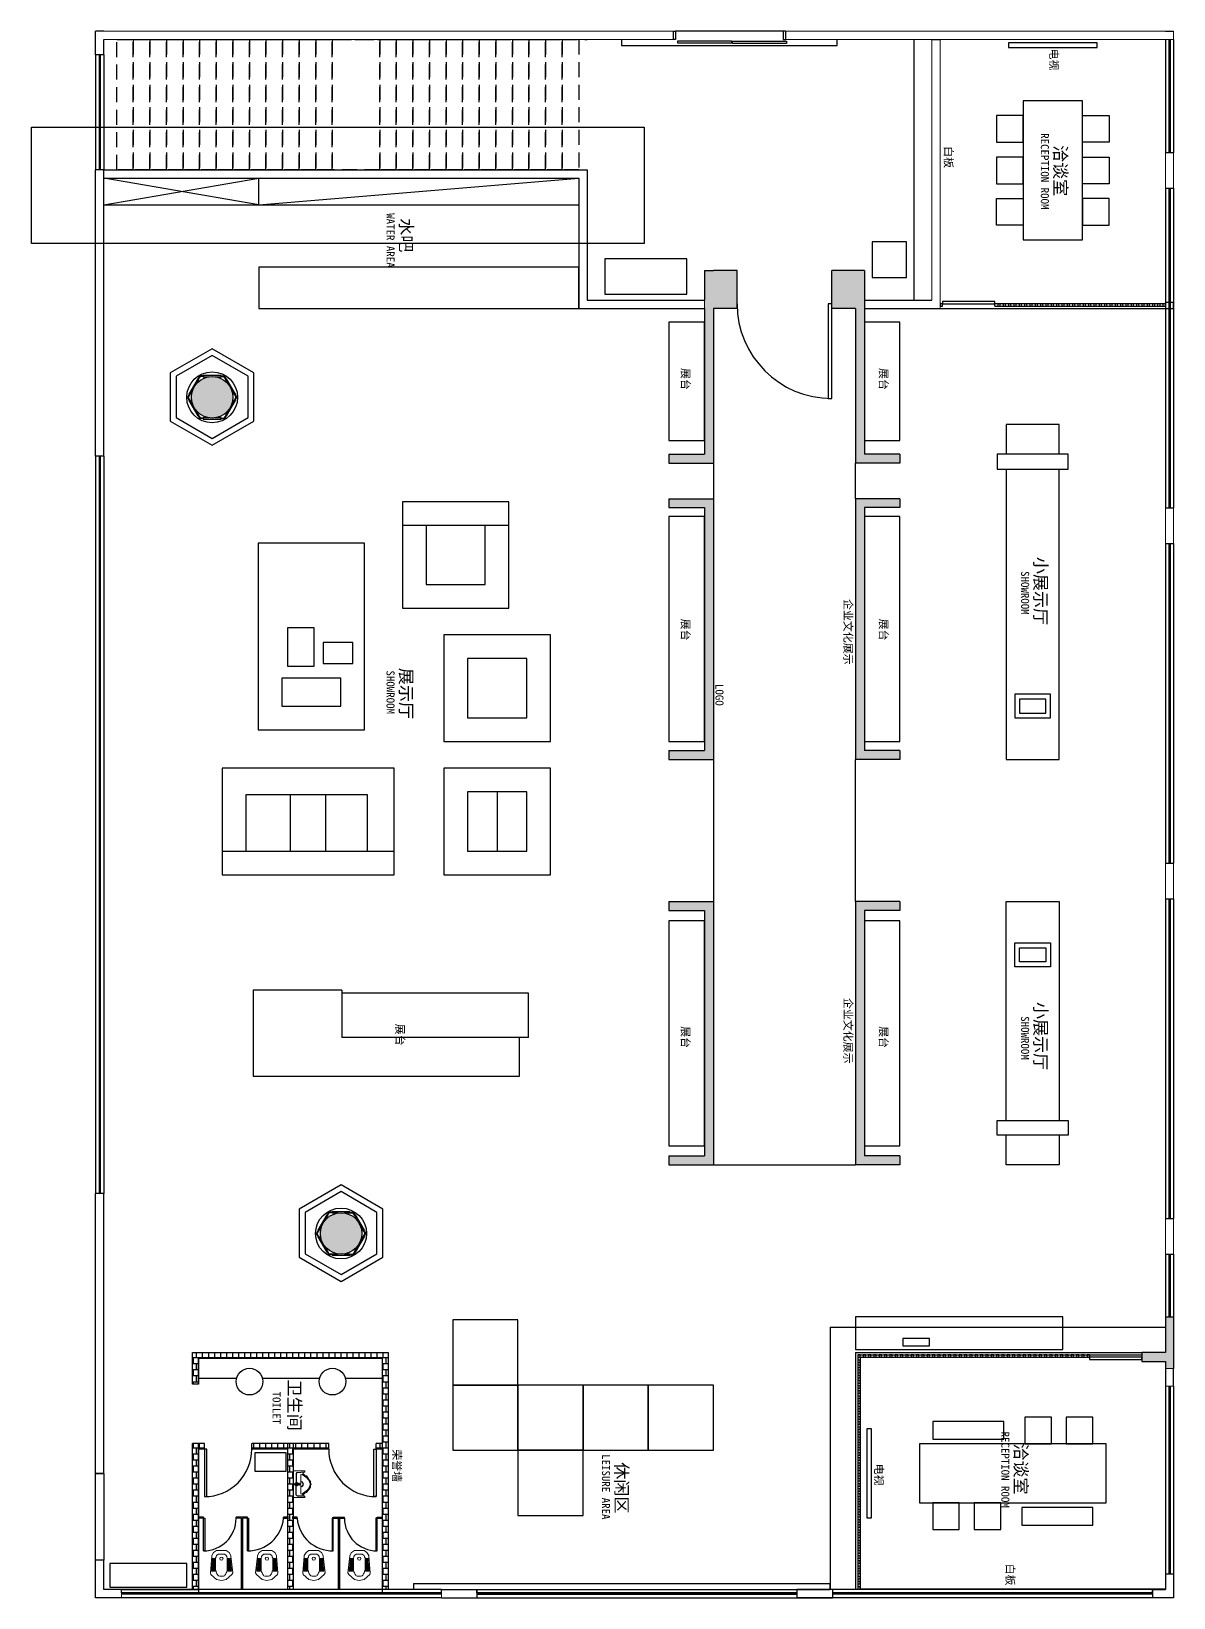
# Model space of a CAD drawing. Header units: millimetres. Extents: x 5625199 to 7433318, y -3316392 to -2552493.
# Drawn here: x 6279446 to 6298729, y -2659958 to -2633509 of the extents above; entities that cross this region are included whole.
import ezdxf

# ---------------------------------------------------------------- set-up
doc = ezdxf.new("R2010")
doc.units = ezdxf.units.MM
doc.linetypes.add('DASHEDX2', pattern=[38.1, 25.4, -12.7])
for name, color, linetype in [('155', 155, 'Continuous'), ('250', 250, 'Continuous'), ('PL-固定家具', 155, 'Continuous'), ('PL-固定落地', 155, 'Continuous'), ('PL-文字标注', 2, 'Continuous'), ('PL-新建墙体', 5, 'Continuous'), ('PL-活动家具', 15, 'Continuous'), ('PL-门', 4, 'Continuous')]:
    doc.layers.add(name, color=color, linetype=linetype)
doc.styles.add('黑体', font='simhei.ttf')
pattern_1 = [(270, (5653756.14, -2162559.55), (101.6, -2e-14), []), (360, (5653756.14, -2162559.553), (101.6, 50.8), [101.6, -101.6])]

# ---------------------------------------------------------------- blocks, each defined once
blk = doc.blocks.new('GRDRDRD')
at = {"lineweight": 9}
for points in [[(5099847, -2519310), (5099792, -2519279), (5099760, -2519231), (5099760, -2519145), (5099760, -2519066), (5099792, -2519018), (5099847, -2518987)], [(5099839, -2519073), (5099847, -2519066), (5099863, -2519058), (5099871, -2519058), (5099886, -2519050), (5100100, -2519050)], [(5099847, -2518987), (5099855, -2518987)], [(5100139, -2518955), (5099855, -2518987)], [(5100100, -2519050), (5100107, -2519050)], [(5100107, -2519050), (5100123, -2519058), (5100139, -2519066), (5100155, -2519073), (5100163, -2519081), (5100178, -2519089), (5100186, -2519097)], [(5100139, -2518955), (5100163, -2518971)], [(5100163, -2518971), (5100250, -2519066), (5100265, -2519145), (5100250, -2519231), (5100163, -2519326)], [(5099823, -2519097), (5099839, -2519073)], [(5099823, -2519200), (5099823, -2519097)], [(5099839, -2519223), (5099823, -2519200)], [(5100107, -2519247), (5100100, -2519247), (5099886, -2519247), (5099871, -2519239), (5099863, -2519239), (5099847, -2519231), (5099839, -2519223)], [(5100139, -2519334), (5099855, -2519310), (5099847, -2519310)], [(5100107, -2519239), (5100100, -2519247)], [(5100186, -2519200), (5100178, -2519208), (5100163, -2519216), (5100155, -2519223), (5100139, -2519231), (5100123, -2519239), (5100107, -2519239)], [(5100163, -2519326), (5100139, -2519334)], [(5100186, -2519097), (5100194, -2519113)], [(5100194, -2519176), (5100186, -2519200)], [(5100194, -2519176), (5100194, -2519113)]]:
    blk.add_lwpolyline(points, dxfattribs=at)
at = {"lineweight": 13}
for points in [[(5099894, -2518995), (5099910, -2518995), (5099910, -2519042), (5099894, -2519042)], [(5099926, -2518995), (5099942, -2518995), (5099942, -2519042), (5099926, -2519042)], [(5099950, -2518995), (5099965, -2518987), (5099965, -2519042), (5099950, -2519042)], [(5099981, -2518987), (5099997, -2518987), (5099997, -2519042), (5099981, -2519042)], [(5100013, -2518987), (5100021, -2518987), (5100021, -2519042), (5100013, -2519042)], [(5100052, -2519042), (5100036, -2519042), (5100036, -2518979), (5100052, -2518979)], [(5100084, -2519042), (5100068, -2519042), (5100068, -2518979), (5100084, -2518979)], [(5100107, -2519042), (5100100, -2519042), (5100100, -2518979), (5100107, -2518979)], [(5099894, -2519176), (5099878, -2519168), (5099871, -2519152), (5099878, -2519129), (5099894, -2519121), (5099918, -2519129), (5099926, -2519152), (5099918, -2519168)], [(5100084, -2519318), (5100068, -2519318), (5100068, -2519255), (5100084, -2519255)], [(5100100, -2519318), (5100100, -2519255), (5100107, -2519255), (5100107, -2519318)]]:
    blk.add_lwpolyline(points, close=True, dxfattribs=at)
for points in [[(5099894, -2519302), (5099894, -2519255), (5099910, -2519255), (5099910, -2519302)], [(5099910, -2519302), (5099894, -2519302)], [(5099926, -2519302), (5099926, -2519255), (5099942, -2519255), (5099942, -2519302)], [(5099942, -2519302), (5099926, -2519302)], [(5099950, -2519302), (5099950, -2519255), (5099965, -2519255), (5099965, -2519302)], [(5099965, -2519302), (5099950, -2519302)], [(5099981, -2519310), (5099981, -2519255), (5099997, -2519255), (5099997, -2519310)], [(5099997, -2519310), (5099981, -2519310)], [(5100013, -2519310), (5100013, -2519255), (5100021, -2519255), (5100021, -2519310)], [(5100021, -2519310), (5100013, -2519310)], [(5100036, -2519310), (5100036, -2519255), (5100052, -2519255), (5100052, -2519318), (5100036, -2519310)]]:
    blk.add_lwpolyline(points, dxfattribs=at)
blk = doc.blocks.new('SFSEEE')
at = {"lineweight": 9}
for points in [[(5103261, -2495352), (5103269, -2495352), (5103269, -2495375), (5103261, -2495375), (5103072, -2495375), (5103072, -2494925), (5103261, -2494925), (5103269, -2494933), (5103269, -2494949), (5103261, -2494949)], [(5103198, -2495139), (5103198, -2495012), (5103198, -2494989), (5103222, -2494981), (5103238, -2494973)], [(5103246, -2494949), (5103238, -2494957), (5103238, -2494965), (5103238, -2494973), (5103269, -2494996), (5103293, -2495012), (5103317, -2495036), (5103340, -2495075), (5103364, -2495107), (5103364, -2495123), (5103372, -2495154), (5103364, -2495178), (5103364, -2495202), (5103340, -2495233), (5103317, -2495265), (5103293, -2495289), (5103269, -2495304), (5103238, -2495328), (5103238, -2495336), (5103238, -2495344), (5103246, -2495352)], [(5103238, -2495328), (5103222, -2495320), (5103198, -2495312), (5103198, -2495296), (5103198, -2495162)]]:
    blk.add_lwpolyline(points, dxfattribs=at)
at = {"lineweight": 25}
for points in [[(5103261, -2494949), (5103143, -2494957), (5103127, -2494957), (5103119, -2494973), (5103119, -2495123)], [(5103222, -2494981), (5103230, -2494989), (5103261, -2495012), (5103285, -2495028), (5103301, -2495044), (5103332, -2495083), (5103348, -2495107), (5103356, -2495131), (5103356, -2495154), (5103356, -2495170), (5103348, -2495194), (5103332, -2495225), (5103301, -2495257), (5103285, -2495273), (5103261, -2495289), (5103230, -2495312), (5103222, -2495320)], [(5103072, -2495146), (5103096, -2495146), (5103104, -2495139)], [(5103104, -2495162), (5103096, -2495162), (5103072, -2495162), (5103072, -2495139)], [(5103261, -2495352), (5103143, -2495352), (5103127, -2495344), (5103119, -2495328), (5103119, -2495178)], [(5103159, -2495139), (5103159, -2495131)], [(5103159, -2495162), (5103159, -2495154)], [(5103167, -2495146), (5103175, -2495146), (5103182, -2495146)], [(5103167, -2495154), (5103175, -2495154), (5103182, -2495154)], [(5103175, -2495162), (5103175, -2495154)], [(5103182, -2495146), (5103190, -2495146), (5103190, -2495139), (5103190, -2495162), (5103190, -2495139), (5103190, -2495162), (5103182, -2495154)], [(5103198, -2495194), (5103230, -2495186), (5103246, -2495154), (5103230, -2495115), (5103198, -2495107)]]:
    blk.add_lwpolyline(points, dxfattribs=at)
for points in [[(5103072, -2495139), (5103072, -2495162), (5103072, -2495146)], [(5103127, -2495123), (5103111, -2495131), (5103104, -2495154), (5103111, -2495170), (5103127, -2495178), (5103151, -2495170), (5103159, -2495154), (5103151, -2495131)], [(5103143, -2495154), (5103135, -2495146), (5103127, -2495146), (5103119, -2495154), (5103127, -2495162), (5103135, -2495162)], [(5103175, -2495162), (5103175, -2495139), (5103167, -2495139), (5103167, -2495162)]]:
    blk.add_lwpolyline(points, close=True, dxfattribs=at)
blk = doc.blocks.new('G$CFB626B85')
at = {"layer": 'PL-活动家具'}
for points in [[(1100, 3300), (2200, 3300), (2200, 4400), (1100, 4400)], [(1100, 2200), (2200, 2200), (2200, 3300), (1100, 3300)], [(1100, 1100), (2200, 1100), (2200, 2200), (1100, 2200)], [(2200, 1100), (3300, 1100), (3300, 2200), (2200, 2200)], [(0, 0), (1100, 0), (1100, 1100), (0, 1100)], [(1100, 0), (2200, 0), (2200, 1100), (1100, 1100)]]:
    blk.add_lwpolyline(points, close=True, dxfattribs=at)
blk = doc.blocks.new('G$CE40B424D')
at = {"layer": 'PL-新建墙体'}
h = blk.add_hatch(dxfattribs=at)
h.set_pattern_fill('AR-B88', color=250, scale=0.5, angle=270)
h.set_pattern_definition(pattern_1)
h.paths.add_polyline_path([(140, 13260), (4140, 13260), (4140, 16560), (3606, 16560), (3606, 16460), (4040, 16460), (4040, 13362), (140, 13362)])
h.paths.add_polyline_path([(140, 14861), (2606, 14861), (2606, 14961), (140, 14961)])
h.paths.add_polyline_path([(2506, 14861), (2506, 14262), (2606, 14262), (2606, 14861)])
h.paths.add_polyline_path([(2606, 14961), (2606, 15560), (2506, 15560), (2506, 14961)])
h.paths.add_polyline_path([(2506, 13362), (2606, 13362), (2606, 13462), (2506, 13462), (2506, 13362)])
h.paths.add_polyline_path([(2506, 16460), (2506, 16360), (2606, 16360), (2606, 16460)])
h.paths.add_polyline_path([(2606, 16460), (2606, 16560), (140, 16560), (140, 16460), (2506, 16460)])
h = blk.add_hatch(dxfattribs=at)
h.set_pattern_fill('AR-B88', color=250, scale=0.5, angle=270)
h.set_pattern_definition(pattern_1)
h.paths.add_polyline_path([(21910, 5220), (22410, 5220), (22410, 5370), (22410, 5770), (21770, 5770), (21770, 5370), (19158, 5370), (19158, 4620), (19308, 4620), (19308, 5220), (21770, 5220)])
h.paths.add_polyline_path([(22410, 7770), (22409, 7920), (21910, 7920), (21769, 7920), (19308, 7920), (19308, 8520), (19158, 8520), (19158, 7770), (21770, 7770), (21770, 7370), (22409, 7370)])
h.paths.add_polyline_path([(18558, 7770), (18558, 8520), (18408, 8520), (18408, 7920), (14305, 7920), (14305, 8520), (14155, 8520), (14155, 7770)])
h.paths.add_polyline_path([(14155, 5370), (14155, 4620), (14305, 4620), (14305, 5220), (18408, 5220), (18408, 4620), (18558, 4620), (18558, 5370)])
h.paths.add_polyline_path([(7310, 5370), (7310, 4620), (7460, 4620), (7460, 5220), (11605, 5220), (11605, 4620), (11755, 4620), (11755, 5370)])
h.paths.add_polyline_path([(11755, 7770), (11755, 8520), (11605, 8520), (11605, 7920), (7460, 7920), (7460, 8520), (7310, 8520), (7310, 7770)])
h.paths.add_polyline_path([(4740, 0), (4740, 60), (4740, 80), (4740, 140), (4140, 140), (4140, 540), (3990, 540), (3990, 140), (3870, 140), (3870, 0)])
h.paths.add_polyline_path([(5800, 14054, 1), (6500, 14054, 1)])
h.paths.add_polyline_path([(19920, 16230, 1), (20620, 16230, 1)])
at = {"ltscale": 500}
for p, q in [((0, 17760), (0, 18200)), ((0, 18200), (636, 18200)), ((140, 17760), (140, 18060)), ((140, 18060), (636, 18060)), ((2095, 18200), (6823, 18200)), ((2095, 18060), (6823, 18060)), ((19277, 18200), (24110, 18200)), ((19277, 18060), (24110, 18060)), ((26050, 18200), (26450, 18200)), ((26050, 18060), (26310, 18060)), ((26450, 18060), (26450, 18200)), ((140, 16560), (140, 16560)), ((140, 16460), (2606, 16460)), ((4140, 16560), (4140, 14658)), ((0, 12360), (0, 11760)), ((140, 12360), (140, 11760)), ((21769, 10040), (21769, 7920)), ((23970, 10040), (21770, 10040)), ((24110, 9901), (21910, 9901)), ((21910, 9901), (21910, 7920)), ((26450, 8450), (26310, 8450)), ((0, 5760), (0, 6360)), ((0, 6360), (0, 5760)), ((140, 5760), (140, 6360)), ((140, 6360), (140, 5805)), ((26450, 6550), (26310, 6550)), ((21770, 5220), (21770, 3940)), ((21910, 5220), (21910, 4080))]:
    blk.add_line(p, q, dxfattribs=at)
at = {"color": 255, "ltscale": 500}
for p, q in [((636, 18060), (636, 18200)), ((2095, 18060), (2095, 18200)), ((140, 11760), (0, 11760)), ((140, 6360), (0, 6360)), ((140, 5760), (0, 5760)), ((26310, 4080), (26310, 3940)), ((140, 360), (0, 360)), ((0, 0), (0, 360)), ((140, 360), (140, 140)), ((402, 0), (0, 0)), ((402, 140), (140, 140)), ((3870, 140), (3570, 140)), ((3570, 0), (3870, 0)), ((26450, 140), (26450, 0))]:
    blk.add_line(p, q, dxfattribs=at)
at = {"color": 255, "lineweight": 9}
for p, q in [((2095, 18200), (6823, 18200)), ((2095, 18060), (6823, 18060)), ((0, 17760), (140, 17760)), ((0, 12360), (140, 12360)), ((3570, 0), (3570, 140)), ((3870, 0), (3870, 140)), ((6402, 140), (5802, 140)), ((6402, 0), (5802, 0)), ((12402, 140), (11802, 140)), ((12402, 0), (11802, 0)), ((18402, 140), (17802, 140)), ((18402, 0), (17802, 0)), ((24402, 140), (23802, 140)), ((24402, 0), (23802, 0))]:
    blk.add_line(p, q, dxfattribs=at)
at = {"color": 255}
for p, q in [((6823, 18060), (6823, 18200)), ((19277, 18060), (19277, 18200)), ((19277, 18060), (19277, 18200)), ((24110, 18060), (24110, 18200)), ((26050, 18060), (26050, 18200)), ((402, 140), (402, 0)), ((5802, 140), (5802, 0)), ((6402, 140), (6402, 0)), ((11802, 140), (11802, 0)), ((12402, 140), (12402, 0)), ((17802, 140), (17802, 0)), ((18402, 140), (18402, 0)), ((23802, 140), (23802, 0)), ((24402, 140), (24402, 0))]:
    blk.add_line(p, q, dxfattribs=at)
at = {"color": 250, "ltscale": 500}
for p, q in [((19277, 18200), (6823, 18200)), ((19277, 18060), (6823, 18060)), ((26050, 18200), (24110, 18200)), ((26050, 18060), (24110, 18060)), ((0, 12360), (0, 17760)), ((140, 12360), (140, 17760)), ((0, 11760), (0, 6360)), ((140, 11760), (140, 6360)), ((26450, 6590), (26450, 8410)), ((0, 360), (0, 5760)), ((140, 360), (140, 5760)), ((140, 360), (140, 3528)), ((3570, 140), (402, 140)), ((3570, 0), (402, 0)), ((5802, 140), (4740, 140)), ((5802, 0), (4740, 0)), ((11802, 140), (6402, 140)), ((11802, 0), (6402, 0)), ((17802, 140), (12402, 140)), ((17802, 0), (12402, 0)), ((23802, 140), (18402, 140)), ((23802, 0), (18402, 0)), ((26310, 140), (24402, 140)), ((26310, 0), (24402, 0))]:
    blk.add_line(p, q, dxfattribs=at)
at = {"color": 3, "ltscale": 500}
for p, q in [((19277, 18140), (6823, 18140)), ((19277, 18120), (6823, 18120)), ((26050, 18140), (24110, 18140)), ((26050, 18120), (24110, 18120)), ((60, 12360), (60, 17760)), ((80, 12360), (80, 17760)), ((60, 11760), (60, 6360)), ((80, 11760), (80, 6360)), ((60, 360), (60, 5760)), ((80, 360), (80, 5760)), ((3570, 80), (402, 80)), ((3570, 60), (402, 60)), ((5802, 80), (4740, 80)), ((5802, 60), (4740, 60)), ((11802, 80), (6402, 80)), ((11802, 60), (6402, 60)), ((17802, 80), (12402, 80)), ((17802, 60), (12402, 60)), ((23802, 80), (18402, 80)), ((23802, 60), (18402, 60)), ((26310, 80), (24402, 80)), ((26310, 60), (24402, 60))]:
    blk.add_line(p, q, dxfattribs=at)
for p, q in [((23970, 18060), (23970, 10040)), ((24110, 18060), (24110, 9901))]:
    blk.add_line(p, q)
at = {"lineweight": 18}
for p, q in [((26310, 18060), (26310, 8450)), ((26450, 18060), (26450, 8450)), ((21769, 10040), (23970, 10040)), ((26310, 4080), (26310, 6550)), ((26450, 6550), (26450, 140)), ((26310, 0), (26310, 3940)), ((26310, 0), (26450, 0))]:
    blk.add_line(p, q, dxfattribs=at)
at = {"color": 255, "linetype": 'DASHEDX2', "ltscale": 10}
blk.add_line((26310, 17560), (26310, 9901), dxfattribs=at)
at = {"color": 255, "lineweight": 18}
blk.add_line((26310, 15340), (26310, 9901), dxfattribs=at)
at = {"lineweight": 9}
for p, q in [((21910, 7920), (21770, 7920)), ((21910, 4080), (24110, 4080)), ((26310, 4080), (24110, 4080)), ((21770, 3940), (24250, 3940)), ((26310, 3940), (24250, 3940)), ((24250, 3940), (24250, 3940))]:
    blk.add_line(p, q, dxfattribs=at)
at = {"color": 250, "linetype": 'DASHEDX2', "ltscale": 10}
for points in [[(26310, 17562), (24110, 17562), (24110, 17842), (26310, 17842)], [(26310, 17282), (24110, 17282), (24110, 17562), (26310, 17562)], [(26310, 17002), (24110, 17002), (24110, 17282), (26310, 17282)], [(26310, 16722), (24110, 16722), (24110, 17002), (26310, 17002)], [(26310, 16442), (24110, 16442), (24110, 16722), (26310, 16722)], [(26310, 16162), (24110, 16162), (24110, 16442), (26310, 16442)], [(26310, 15882), (24110, 15882), (24110, 16162), (26310, 16162)], [(26310, 15602), (24110, 15602), (24110, 15882), (26310, 15882)], [(26310, 15322), (24110, 15322), (24110, 15602), (26310, 15602)], [(26310, 15042), (24110, 15042), (24110, 15322), (26310, 15322)], [(26310, 14762), (24110, 14762), (24110, 15042), (26310, 15042)], [(26310, 14482), (24110, 14482), (24110, 14762), (26310, 14762)], [(26310, 14202), (24110, 14202), (24110, 14482), (26310, 14482)], [(26310, 13402), (24110, 13402), (24110, 14202), (26310, 14202)], [(26310, 13122), (24110, 13122), (24110, 13402), (26310, 13402)], [(26310, 12842), (24110, 12842), (24110, 13122), (26310, 13122)], [(26310, 12562), (24110, 12562), (24110, 12842), (26310, 12842)], [(26310, 12282), (24110, 12282), (24110, 12562), (26310, 12562)], [(26310, 12002), (24110, 12002), (24110, 12282), (26310, 12282)], [(26310, 11722), (24110, 11722), (24110, 12002), (26310, 12002)], [(26310, 11442), (24110, 11442), (24110, 11722), (26310, 11722)], [(26310, 11162), (24110, 11162), (24110, 11442), (26310, 11442)], [(26310, 10882), (24110, 10882), (24110, 11162), (26310, 11162)], [(26310, 10602), (24110, 10602), (24110, 10882), (26310, 10882)], [(26310, 10322), (24110, 10322), (24110, 10602), (26310, 10602)], [(26310, 10042), (24110, 10042), (24110, 10322), (26310, 10322)]]:
    blk.add_lwpolyline(points, close=True, dxfattribs=at)
at = {"ltscale": 500}
for points in [[(26450, 8450), (26450, 8410), (26310, 8410), (26310, 8450)], [(26450, 6550), (26450, 6590), (26310, 6590), (26310, 6550)]]:
    blk.add_lwpolyline(points, dxfattribs=at)
at = {"layer": '250', "ltscale": 500}
for p, q in [((7310, 7770), (7310, 5370)), ((14155, 7770), (11755, 7770)), ((19158, 7770), (18558, 7770)), ((11755, 5370), (14155, 5370)), ((18558, 5370), (19158, 5370))]:
    blk.add_line(p, q, dxfattribs=at)
blk.add_lwpolyline([(2095, 18060), (636, 18060), (636, 18200), (2095, 18200)], close=True, dxfattribs=at)
at = {"layer": 'PL-固定家具', "ltscale": 500}
for p, q in [((1340, 16375), (1340, 16460)), ((1360, 16375), (1360, 16460)), ((1340, 16375), (1360, 16375)), ((1340, 15740), (140, 15740)), ((1340, 15720), (140, 15720)), ((1340, 15740), (1340, 15825)), ((1340, 15825), (1360, 15825)), ((1340, 15636), (1340, 15720)), ((1340, 15636), (1360, 15636)), ((1360, 15636), (1360, 15825)), ((1340, 14941), (1340, 15026)), ((1340, 15026), (1340, 14941)), ((1340, 15026), (1360, 15026)), ((1340, 14881), (1340, 14796)), ((1340, 14796), (1340, 14881)), ((1360, 14941), (1360, 15026)), ((1360, 15026), (1360, 14941)), ((1360, 14881), (1360, 14796)), ((1360, 14796), (1360, 14881)), ((1340, 14796), (1360, 14796)), ((1340, 14101), (140, 14101)), ((1340, 14081), (140, 14081)), ((1340, 14186), (1340, 14101)), ((1340, 14186), (1360, 14186)), ((1340, 14081), (1340, 13997)), ((1360, 14186), (1360, 13997)), ((1340, 13997), (1360, 13997)), ((1340, 13447), (1340, 13362)), ((1340, 13447), (1360, 13447)), ((1360, 13447), (1360, 13362)), ((4100, 5330), (140, 5330)), ((4060, 5290), (140, 5290)), ((4060, 5290), (4060, 1420)), ((4100, 5330), (4100, 1420)), ((21810, 3020), (21850, 3020)), ((21810, 3020), (21810, 140)), ((21850, 140), (21850, 3020))]:
    blk.add_line(p, q, dxfattribs=at)
at = {"layer": 'PL-固定家具', "color": 8}
for p, q in [((19908, 16380), (19909, 16427)), ((19918, 16380), (19919, 16426)), ((19959, 16468), (19919, 16444)), ((19964, 16460), (19925, 16435)), ((20219, 16618), (20260, 16640)), ((20224, 16609), (20264, 16632)), ((20316, 16609), (20275, 16632)), ((20320, 16618), (20280, 16640)), ((20575, 16460), (20615, 16435)), ((20580, 16468), (20620, 16444)), ((20621, 16380), (20620, 16426)), ((20631, 16380), (20630, 16427)), ((19908, 16080), (19909, 16034)), ((19918, 16080), (19919, 16034)), ((19959, 15992), (19919, 16016)), ((19964, 16001), (19925, 16025)), ((20575, 16001), (20615, 16025)), ((20580, 15992), (20620, 16016)), ((20621, 16080), (20620, 16034)), ((20631, 16080), (20630, 16034)), ((20219, 15842), (20260, 15820)), ((20224, 15851), (20264, 15829)), ((20316, 15851), (20275, 15829)), ((20320, 15842), (20280, 15820)), ((5839, 14291), (5799, 14267)), ((5844, 14283), (5805, 14259)), ((6099, 14442), (6140, 14464)), ((6104, 14433), (6144, 14455)), ((6196, 14433), (6155, 14455)), ((6200, 14442), (6160, 14464)), ((6455, 14283), (6495, 14259)), ((6460, 14291), (6500, 14267)), ((5788, 14204), (5789, 14250)), ((5798, 14203), (5799, 14250)), ((6501, 14203), (6500, 14250)), ((6511, 14204), (6510, 14250)), ((5788, 13903), (5789, 13857)), ((5798, 13904), (5799, 13857)), ((5839, 13816), (5799, 13840)), ((5844, 13824), (5805, 13848)), ((6455, 13824), (6495, 13848)), ((6460, 13816), (6500, 13840)), ((6501, 13904), (6500, 13857)), ((6511, 13903), (6510, 13857)), ((6099, 13666), (6140, 13643)), ((6104, 13674), (6144, 13652)), ((6196, 13674), (6155, 13652)), ((6200, 13666), (6160, 13643))]:
    blk.add_line(p, q, dxfattribs=at)
at = {"layer": 'PL-固定家具'}
blk.add_line((21910, 4380), (26310, 4380), dxfattribs=at)
at = {"layer": 'PL-固定家具', "color": 8}
for points in [[(20140, 16555), (20226, 16605), (20216, 16622), (19956, 16472), (19966, 16455), (20053, 16505)], [(20486, 16505), (20573, 16455), (20583, 16472), (20323, 16622), (20313, 16605), (20399, 16555)], [(19923, 16280), (19923, 16380), (19903, 16380), (19903, 16080), (19923, 16080), (19923, 16180)], [(20616, 16180), (20616, 16080), (20636, 16080), (20636, 16380), (20616, 16380), (20616, 16280)], [(20053, 15955), (19966, 16005), (19956, 15988), (20216, 15838), (20226, 15855), (20140, 15905)], [(20399, 15905), (20313, 15855), (20323, 15838), (20583, 15988), (20573, 16005), (20486, 15955)], [(6020, 14379), (6106, 14429), (6096, 14446), (5837, 14296), (5847, 14279), (5933, 14329)], [(6366, 14329), (6453, 14279), (6463, 14296), (6203, 14446), (6193, 14429), (6280, 14379)], [(5803, 14104), (5803, 14204), (5783, 14204), (5783, 13904), (5803, 13904), (5803, 14004)], [(6496, 14004), (6496, 13904), (6516, 13904), (6516, 14204), (6496, 14204), (6496, 14104)], [(5933, 13779), (5847, 13829), (5837, 13811), (6096, 13661), (6106, 13679), (6020, 13729)], [(6280, 13729), (6193, 13679), (6203, 13661), (6463, 13811), (6453, 13829), (6366, 13779)]]:
    blk.add_lwpolyline(points, dxfattribs=at)
at = {"layer": 'PL-固定家具', "color": 250, "ltscale": 500}
for points in [[(145, 5290), (185, 5290), (185, 5330), (145, 5330)], [(232, 5290), (272, 5290), (272, 5330), (232, 5330)], [(319, 5290), (359, 5290), (359, 5330), (319, 5330)], [(406, 5290), (446, 5290), (446, 5330), (406, 5330)], [(493, 5290), (533, 5290), (533, 5330), (493, 5330)], [(580, 5290), (620, 5290), (620, 5330), (580, 5330)], [(667, 5290), (707, 5290), (707, 5330), (667, 5330)], [(754, 5290), (794, 5290), (794, 5330), (754, 5330)], [(841, 5290), (881, 5290), (881, 5330), (841, 5330)], [(928, 5290), (968, 5290), (968, 5330), (928, 5330)], [(1015, 5290), (1055, 5290), (1055, 5330), (1015, 5330)], [(1102, 5290), (1142, 5290), (1142, 5330), (1102, 5330)], [(1189, 5290), (1229, 5290), (1229, 5330), (1189, 5330)], [(1276, 5290), (1316, 5290), (1316, 5330), (1276, 5330)], [(1363, 5290), (1403, 5290), (1403, 5330), (1363, 5330)], [(1450, 5290), (1490, 5290), (1490, 5330), (1450, 5330)], [(1537, 5290), (1577, 5290), (1577, 5330), (1537, 5330)], [(1624, 5290), (1664, 5290), (1664, 5330), (1624, 5330)], [(1711, 5290), (1751, 5290), (1751, 5330), (1711, 5330)], [(1798, 5290), (1838, 5290), (1838, 5330), (1798, 5330)], [(1885, 5290), (1925, 5290), (1925, 5330), (1885, 5330)], [(1972, 5290), (2012, 5290), (2012, 5330), (1972, 5330)], [(2059, 5290), (2099, 5290), (2099, 5330), (2059, 5330)], [(2146, 5290), (2186, 5290), (2186, 5330), (2146, 5330)], [(2233, 5290), (2273, 5290), (2273, 5330), (2233, 5330)], [(2320, 5290), (2360, 5290), (2360, 5330), (2320, 5330)], [(2407, 5290), (2447, 5290), (2447, 5330), (2407, 5330)], [(2494, 5290), (2534, 5290), (2534, 5330), (2494, 5330)], [(2581, 5290), (2621, 5290), (2621, 5330), (2581, 5330)], [(2668, 5290), (2708, 5290), (2708, 5330), (2668, 5330)], [(2755, 5290), (2795, 5290), (2795, 5330), (2755, 5330)], [(2842, 5290), (2882, 5290), (2882, 5330), (2842, 5330)], [(2929, 5290), (2969, 5290), (2969, 5330), (2929, 5330)], [(3016, 5290), (3056, 5290), (3056, 5330), (3016, 5330)], [(3103, 5290), (3143, 5290), (3143, 5330), (3103, 5330)], [(3190, 5290), (3230, 5290), (3230, 5330), (3190, 5330)], [(3277, 5290), (3317, 5290), (3317, 5330), (3277, 5330)], [(3364, 5290), (3404, 5290), (3404, 5330), (3364, 5330)], [(3451, 5290), (3491, 5290), (3491, 5330), (3451, 5330)], [(3538, 5290), (3578, 5290), (3578, 5330), (3538, 5330)], [(3625, 5290), (3665, 5290), (3665, 5330), (3625, 5330)], [(3712, 5290), (3752, 5290), (3752, 5330), (3712, 5330)], [(3799, 5290), (3839, 5290), (3839, 5330), (3799, 5330)], [(3886, 5290), (3926, 5290), (3926, 5330), (3886, 5330)], [(3973, 5290), (4013, 5290), (4013, 5330), (3973, 5330)], [(4060, 5200), (4100, 5200), (4100, 5240), (4060, 5240)], [(4060, 5110), (4100, 5110), (4100, 5150), (4060, 5150)], [(4060, 5020), (4100, 5020), (4100, 5060), (4060, 5060)], [(4060, 4930), (4100, 4930), (4100, 4970), (4060, 4970)], [(4060, 4840), (4100, 4840), (4100, 4880), (4060, 4880)], [(4060, 4750), (4100, 4750), (4100, 4790), (4060, 4790)], [(4060, 4660), (4100, 4660), (4100, 4700), (4060, 4700)], [(4060, 4570), (4100, 4570), (4100, 4610), (4060, 4610)], [(4060, 4480), (4100, 4480), (4100, 4520), (4060, 4520)], [(4060, 4390), (4100, 4390), (4100, 4430), (4060, 4430)], [(4060, 4300), (4100, 4300), (4100, 4340), (4060, 4340)], [(4060, 4210), (4100, 4210), (4100, 4250), (4060, 4250)], [(4060, 4120), (4100, 4120), (4100, 4160), (4060, 4160)], [(4060, 4030), (4100, 4030), (4100, 4070), (4060, 4070)], [(4060, 3940), (4100, 3940), (4100, 3980), (4060, 3980)], [(4060, 3850), (4100, 3850), (4100, 3890), (4060, 3890)], [(4060, 3760), (4100, 3760), (4100, 3800), (4060, 3800)], [(4060, 3670), (4100, 3670), (4100, 3710), (4060, 3710)], [(4060, 3580), (4100, 3580), (4100, 3620), (4060, 3620)], [(4060, 3490), (4100, 3490), (4100, 3530), (4060, 3530)], [(4060, 3400), (4100, 3400), (4100, 3440), (4060, 3440)], [(4060, 3310), (4100, 3310), (4100, 3350), (4060, 3350)], [(4060, 3220), (4100, 3220), (4100, 3260), (4060, 3260)], [(4060, 3130), (4100, 3130), (4100, 3170), (4060, 3170)], [(4060, 3040), (4100, 3040), (4100, 3080), (4060, 3080)], [(4060, 2950), (4100, 2950), (4100, 2990), (4060, 2990)], [(21850, 2970), (21810, 2970), (21810, 2930), (21850, 2930)], [(4060, 2860), (4100, 2860), (4100, 2900), (4060, 2900)], [(4060, 2770), (4100, 2770), (4100, 2810), (4060, 2810)], [(4060, 2680), (4100, 2680), (4100, 2720), (4060, 2720)], [(21850, 2880), (21810, 2880), (21810, 2840), (21850, 2840)], [(21850, 2790), (21810, 2790), (21810, 2750), (21850, 2750)], [(21850, 2700), (21810, 2700), (21810, 2660), (21850, 2660)], [(4060, 2590), (4100, 2590), (4100, 2630), (4060, 2630)], [(4060, 2500), (4100, 2500), (4100, 2540), (4060, 2540)], [(4060, 2410), (4100, 2410), (4100, 2450), (4060, 2450)], [(21850, 2610), (21810, 2610), (21810, 2570), (21850, 2570)], [(21850, 2520), (21810, 2520), (21810, 2480), (21850, 2480)], [(21850, 2430), (21810, 2430), (21810, 2390), (21850, 2390)], [(4060, 2320), (4100, 2320), (4100, 2360), (4060, 2360)], [(4060, 2230), (4100, 2230), (4100, 2270), (4060, 2270)], [(4060, 2140), (4100, 2140), (4100, 2180), (4060, 2180)], [(21850, 2340), (21810, 2340), (21810, 2300), (21850, 2300)], [(21850, 2250), (21810, 2250), (21810, 2210), (21850, 2210)], [(21850, 2160), (21810, 2160), (21810, 2120), (21850, 2120)], [(4060, 2050), (4100, 2050), (4100, 2090), (4060, 2090)], [(4060, 1960), (4100, 1960), (4100, 2000), (4060, 2000)], [(4060, 1870), (4100, 1870), (4100, 1910), (4060, 1910)], [(21850, 2070), (21810, 2070), (21810, 2030), (21850, 2030)], [(21850, 1980), (21810, 1980), (21810, 1940), (21850, 1940)], [(21850, 1890), (21810, 1890), (21810, 1850), (21850, 1850)], [(4060, 1780), (4100, 1780), (4100, 1820), (4060, 1820)], [(4060, 1690), (4100, 1690), (4100, 1730), (4060, 1730)], [(4060, 1600), (4100, 1600), (4100, 1640), (4060, 1640)], [(21850, 1800), (21810, 1800), (21810, 1760), (21850, 1760)], [(21850, 1710), (21810, 1710), (21810, 1670), (21850, 1670)], [(21850, 1620), (21810, 1620), (21810, 1580), (21850, 1580)], [(4060, 1510), (4100, 1510), (4100, 1550), (4060, 1550)], [(4060, 1420), (4100, 1420), (4100, 1460), (4060, 1460)], [(21850, 1530), (21810, 1530), (21810, 1490), (21850, 1490)], [(21850, 1440), (21810, 1440), (21810, 1400), (21850, 1400)], [(21850, 1350), (21810, 1350), (21810, 1310), (21850, 1310)], [(21850, 1260), (21810, 1260), (21810, 1220), (21850, 1220)], [(21850, 1170), (21810, 1170), (21810, 1130), (21850, 1130)], [(21850, 1080), (21810, 1080), (21810, 1040), (21850, 1040)], [(21850, 990), (21810, 990), (21810, 950), (21850, 950)], [(21850, 900), (21810, 900), (21810, 860), (21850, 860)], [(21850, 810), (21810, 810), (21810, 770), (21850, 770)], [(21850, 720), (21810, 720), (21810, 680), (21850, 680)], [(21850, 630), (21810, 630), (21810, 590), (21850, 590)], [(21850, 540), (21810, 540), (21810, 500), (21850, 500)], [(21850, 450), (21810, 450), (21810, 410), (21850, 410)], [(21850, 360), (21810, 360), (21810, 320), (21850, 320)], [(21850, 270), (21810, 270), (21810, 230), (21850, 230)], [(21850, 180), (21810, 180), (21810, 140), (21850, 140)]]:
    blk.add_lwpolyline(points, close=True, dxfattribs=at)
at = {"layer": 'PL-固定家具', "ltscale": 500}
for points in [[(4060, 5290), (4100, 5290), (4100, 5330), (4060, 5330)], [(21850, 3940), (21810, 3940), (21810, 3900), (21850, 3900)]]:
    blk.add_lwpolyline(points, close=True, dxfattribs=at)
at = {"layer": 'PL-固定家具'}
blk.add_lwpolyline([(4375, 4570), (4255, 4570), (4255, 4120), (4375, 4120)], close=True, dxfattribs=at)
at = {"layer": 'PL-固定家具', "color": 250}
for centre in [(20270, 16230), (6150, 14054)]:
    blk.add_circle(centre, 430, dxfattribs=at)
at = {"layer": 'PL-固定家具'}
for centre in [(19915, 16435), (20270, 16640), (20625, 16435), (19915, 16025), (20625, 16025), (20270, 15820), (6150, 14464), (5795, 14259), (6505, 14259), (5795, 13849), (6505, 13849), (6150, 13644)]:
    blk.add_circle(centre, 10, dxfattribs=at)
at = {"layer": 'PL-固定落地'}
for p, q in [((23520, 18060), (23520, 10040)), ((23520, 15440), (23970, 15440))]:
    blk.add_line(p, q, dxfattribs=at)
at = {"layer": 'PL-固定落地', "color": 250}
for p, q in [((23520, 15440), (23970, 18060)), ((23520, 18060), (23970, 15440)), ((23520, 15440), (23970, 10040))]:
    blk.add_line(p, q, dxfattribs=at)
at = {"layer": 'PL-固定落地', "color": 155, "ltscale": 500}
for p, q in [((240, 12830), (140, 12830)), ((240, 12830), (240, 5800)), ((140, 5800), (240, 5800))]:
    blk.add_line(p, q, dxfattribs=at)
at = {"layer": 'PL-固定落地', "color": 250, "ltscale": 500}
for p, q in [((4570, 5800), (140, 5800)), ((4570, 5800), (4570, 140)), ((4100, 1420), (4100, 540))]:
    blk.add_line(p, q, dxfattribs=at)
at = {"layer": 'PL-固定落地', "color": 8, "ltscale": 500}
for p, q in [((4140, 5370), (140, 5370)), ((4140, 5370), (4140, 540)), ((21770, 3940), (21770, 140))]:
    blk.add_line(p, q, dxfattribs=at)
at = {"layer": 'PL-固定落地', "ltscale": 500}
blk.add_line((4100, 1420), (4060, 1420), dxfattribs=at)
at = {"layer": 'PL-固定落地', "color": 155, "ltscale": 500}
blk.add_lwpolyline([(4740, 1870), (4740, 5370), (4190, 5370), (4190, 1870)], close=True, dxfattribs=at)
at = {"layer": 'PL-新建墙体'}
for p, q in [((140, 16560), (2606, 16560)), ((2606, 16460), (140, 16460)), ((2506, 16360), (2506, 16460)), ((2606, 16460), (2606, 16560)), ((2606, 16360), (2606, 16460)), ((3606, 16560), (4140, 16560)), ((3606, 16460), (3606, 16560)), ((3606, 16460), (4040, 16460)), ((4040, 16460), (3606, 16460)), ((4040, 13362), (4040, 16460)), ((4140, 16560), (4140, 13260)), ((2506, 16360), (2606, 16360)), ((2506, 14960), (2506, 15560)), ((2506, 15560), (2606, 15560)), ((2606, 14262), (2606, 15560)), ((2606, 14961), (140, 14961)), ((2606, 14861), (140, 14861)), ((2506, 14262), (2506, 14862)), ((2506, 14262), (2606, 14262)), ((4040, 13362), (140, 13362)), ((4140, 13260), (140, 13260)), ((2506, 13362), (2506, 13462)), ((2506, 13462), (2606, 13462)), ((2606, 13362), (2606, 13462)), ((7460, 8520), (7310, 8520)), ((7310, 8520), (7310, 7770)), ((7460, 8520), (7460, 7920)), ((11605, 8520), (11605, 7920)), ((11755, 8520), (11605, 8520)), ((11755, 8520), (11755, 7770)), ((14305, 8520), (14155, 8520)), ((14155, 8520), (14155, 7770)), ((14305, 8520), (14305, 7920)), ((18408, 8520), (18408, 7920)), ((18558, 8520), (18408, 8520)), ((18558, 8520), (18558, 7770)), ((19308, 8520), (19158, 8520)), ((19158, 8520), (19158, 7770)), ((19308, 8520), (19308, 7920)), ((11755, 7770), (7310, 7770)), ((11605, 7920), (7460, 7920)), ((18558, 7770), (14155, 7770)), ((18408, 7920), (14305, 7920)), ((21770, 7770), (19158, 7770)), ((21769, 7920), (19308, 7920)), ((21770, 7370), (21770, 7770)), ((22409, 7920), (21910, 7920)), ((22409, 7920), (22410, 7770)), ((22409, 7370), (22409, 7770)), ((21770, 7370), (22409, 7370)), ((21770, 5370), (21770, 5770)), ((21770, 5770), (22410, 5770)), ((22410, 5370), (22410, 5770)), ((11755, 5370), (7310, 5370)), ((7310, 4620), (7310, 5370)), ((11755, 4620), (11755, 5370)), ((18558, 5370), (14155, 5370)), ((14155, 4620), (14155, 5370)), ((18558, 4620), (18558, 5370)), ((21770, 5370), (19158, 5370)), ((19158, 4620), (19158, 5370)), ((22410, 5220), (22410, 5370)), ((11605, 5220), (7460, 5220)), ((7460, 4620), (7460, 5220)), ((11605, 4620), (11605, 5220)), ((18408, 5220), (14305, 5220)), ((14305, 4620), (14305, 5220)), ((18408, 4620), (18408, 5220)), ((22410, 5220), (19308, 5220)), ((19308, 4620), (19308, 5220)), ((7460, 4620), (7310, 4620)), ((11755, 4620), (11605, 4620)), ((14305, 4620), (14155, 4620)), ((18558, 4620), (18408, 4620)), ((19308, 4620), (19158, 4620)), ((4140, 540), (3990, 540)), ((3990, 540), (3990, 140)), ((4140, 140), (4140, 540)), ((3990, 140), (3870, 140)), ((4740, 0), (3870, 0)), ((4740, 140), (4140, 140)), ((4740, 140), (4740, 0))]:
    blk.add_line(p, q, dxfattribs=at)
for points in [[(140, 16460), (80, 16460), (80, 17760), (140, 17760)], [(80, 12360), (140, 12360), (140, 13362), (80, 13362)], [(140, 6360), (80, 6360), (80, 11760), (140, 11760)], [(140, 5760), (80, 5760), (80, 360), (140, 360)], [(21870, 140), (21770, 140), (21770, 0), (21870, 0)]]:
    blk.add_lwpolyline(points, close=True, dxfattribs=at)
for centre in [(20270, 16230), (6150, 14054)]:
    blk.add_circle(centre, 350, dxfattribs=at)
at = {"layer": 'PL-活动家具'}
for p, q in [((3706, 16460), (3706, 15818)), ((3706, 15383), (3706, 14417)), ((10257, 15540), (8807, 15540)), ((8807, 15540), (8807, 11040)), ((10257, 14040), (10257, 15540)), ((9457, 10890), (9457, 14040)), ((10257, 14040), (9457, 14040)), ((10207, 10890), (10207, 14040)), ((3706, 13982), (3706, 13362)), ((8807, 11040), (9457, 11040)), ((9457, 10890), (10207, 10890))]:
    blk.add_line(p, q, dxfattribs=at)
at = {"layer": 'PL-活动家具', "color": 250}
for p, q in [((12607, 16060), (12607, 13160)), ((13557, 15660), (12607, 15660)), ((13557, 13610), (13557, 15660)), ((12607, 14910), (13557, 14910)), ((12607, 14310), (13557, 14310)), ((12607, 13610), (13557, 13610)), ((18107, 11220), (18107, 13020)), ((18107, 12620), (17107, 12620)), ((17107, 12620), (17107, 11620)), ((13607, 11420), (12607, 11420)), ((17107, 11620), (18107, 11620)), ((150, 5290), (150, 140))]:
    blk.add_line(p, q, dxfattribs=at)
at = {"layer": 'PL-活动家具'}
for points in [[(575, 16657), (575, 17957), (175, 17957), (175, 16657)], [(20683, 15524), (21091, 16231), (20683, 16937), (19868, 16937), (19460, 16231), (19868, 15524)], [(20626, 15624), (20976, 16231), (20626, 16837), (19926, 16837), (19576, 16231), (19926, 15624)], [(2454, 14986), (2128, 14986), (2128, 15503), (2454, 15503)], [(22469, 10040), (22469, 15440), (21769, 15440), (21769, 10040)], [(6563, 13348), (6971, 14054), (6563, 14760), (5748, 14760), (5340, 14054), (5748, 13348)], [(6506, 13448), (6856, 14054), (6506, 14660), (5806, 14660), (5456, 14054), (5806, 13448)], [(22610, 8220), (22610, 9601), (22010, 9601), (22010, 8220)], [(11432, 8520), (7632, 8520), (7632, 7920), (11432, 7920)], [(18257, 8520), (14457, 8520), (14457, 7920), (18257, 7920)], [(21539, 8520), (19539, 8520), (19539, 7920), (21539, 7920)], [(2850, 5178), (1350, 5178), (1350, 5098), (2850, 5098)], [(11432, 5220), (7632, 5220), (7632, 4620), (11432, 4620)], [(18257, 5220), (14457, 5220), (14457, 4620), (18257, 4620)], [(21539, 5220), (19539, 5220), (19539, 4620), (21539, 4620)], [(22893, 4507), (22893, 5087), (22293, 5087), (22293, 4507)], [(2600, 1140), (2600, 4290), (1600, 4290), (1600, 1140)], [(7810, 1780), (7810, 2980), (8060, 2980), (8060, 1780)], [(19308, 1780), (19308, 2980), (19058, 2980), (19058, 1780)], [(10655, 2680), (11055, 2680), (11055, 2080), (10655, 2080)], [(15255, 2680), (14855, 2680), (14855, 2080), (15255, 2080)], [(26257, 1290), (26257, 2790), (26177, 2790), (26177, 1290)], [(25277, 2540), (22927, 2540), (22927, 1540), (25277, 1540)]]:
    blk.add_lwpolyline(points, close=True, dxfattribs=at)
at = {"layer": 'PL-活动家具', "color": 8}
for points in [[(14007, 16060), (12207, 16060), (12207, 13160), (14007, 13160)], [(17807, 15456), (14657, 15456), (14657, 13656), (17807, 13656)], [(18507, 13020), (16707, 13020), (16707, 11220), (18507, 11220)], [(14007, 12320), (12207, 12320), (12207, 10520), (14007, 10520)], [(16257, 12320), (14457, 12320), (14457, 10520), (16257, 10520)], [(1150, 3618), (1600, 3618), (1600, 4068), (1150, 4068)], [(2975, 2868), (2975, 4068), (2675, 4068), (2675, 2868)], [(1150, 2918), (1600, 2918), (1600, 3368), (1150, 3368)], [(23627, 2990), (23627, 2540), (23177, 2540), (23177, 2990)], [(23877, 2990), (23877, 2540), (24327, 2540), (24327, 2990)], [(24577, 2990), (24577, 2540), (25027, 2540), (25027, 2990)], [(1225, 2562), (1225, 1362), (1525, 1362), (1525, 2562)], [(3050, 2512), (2600, 2512), (2600, 2062), (3050, 2062)], [(3050, 1812), (2600, 1812), (2600, 1362), (3050, 1362)], [(23627, 1090), (23627, 1540), (23177, 1540), (23177, 1090)], [(23877, 1090), (23877, 1540), (24327, 1540), (24327, 1090)], [(24577, 1090), (24577, 1540), (25027, 1540), (25027, 1090)]]:
    blk.add_lwpolyline(points, close=True, dxfattribs=at)
at = {"layer": 'PL-活动家具', "color": 250}
for points in [[(15527, 15056), (15057, 15056), (15057, 14056), (15527, 14056)], [(16377, 14956), (15727, 14956), (15727, 14506), (16377, 14506)], [(16127, 14356), (15777, 14356), (15777, 13856), (16127, 13856)], [(13607, 11920), (12607, 11920), (12607, 10920), (13607, 10920)], [(15857, 11920), (14857, 11920), (14857, 10920), (15857, 10920)], [(10735, 2600), (10975, 2600), (10975, 2160), (10735, 2160)], [(15175, 2600), (14935, 2600), (14935, 2160), (15175, 2160)]]:
    blk.add_lwpolyline(points, close=True, dxfattribs=at)
at = {"layer": 'PL-活动家具'}
for points in [[(7810, 1930), (7310, 1930), (7310, 2830), (7810, 2830)], [(8060, 2830), (11755, 2830), (11755, 1930), (8060, 1930)], [(19058, 2830), (14155, 2830), (14155, 1930), (19058, 1930)], [(19308, 1930), (19808, 1930), (19808, 2830), (19308, 2830)]]:
    blk.add_lwpolyline(points, dxfattribs=at)
for centre in [(3648, 15600), (3648, 14200)]:
    blk.add_circle(centre, 225, dxfattribs=at)
at = {"layer": 'PL-门', "color": 250, "ltscale": 500}
for p, q in [((26310, 9320), (26210, 9320)), ((26210, 9320), (26210, 5680)), ((26210, 5680), (26310, 5680))]:
    blk.add_line(p, q, dxfattribs=at)
at = {"layer": 'PL-门'}
for points in [[(1340, 16355), (790, 16355), (790, 16375), (1340, 16375)], [(2506, 16360), (1706, 16360), (1706, 16320), (2506, 16320)], [(1340, 15616), (790, 15616), (790, 15636), (1340, 15636)], [(1340, 14206), (790, 14206), (790, 14186), (1340, 14186)], [(2506, 13462), (1706, 13462), (1706, 13502), (2506, 13502)], [(1340, 13467), (790, 13467), (790, 13447), (1340, 13447)], [(20250, 5830), (20250, 5770), (21850, 5770), (21850, 5830)], [(21850, 3900), (21850, 3020), (21890, 3020), (21890, 3900)], [(4060, 540), (4060, 1420), (4020, 1420), (4020, 540)]]:
    blk.add_lwpolyline(points, close=True, dxfattribs=at)
at = {"layer": 'PL-门', "color": 4, "ltscale": 500}
for points in [[(26247, 7461), (26247, 8371), (26287, 8371), (26287, 7461)], [(26246, 6538), (26246, 7448), (26286, 7448), (26286, 6538)]]:
    blk.add_lwpolyline(points, close=True, dxfattribs=at)
at = {"layer": 'PL-门', "color": 250}
for centre, radius, start, end in [((1340, 16375), 550, 180, 270), ((2506, 16360), 800, 180, 270.1414), ((1394, 15627), 604, 179.2025, 264.8757), ((1394, 14195), 604, 95.1243, 180.7975), ((2506, 13462), 800, 89.8586, 180), ((1340, 13447), 550, 90, 180), ((21850, 5770), 1600, 90, 180)]:
    blk.add_arc(centre, radius, start, end, dxfattribs=at)
at = {"ltscale": 500, "rotation": 180}
blk.add_blockref('G$CFB626B85', (4690, 12170), dxfattribs=at)
at = {"layer": 'PL-活动家具'}
for name, p, rotation in [('GRDRDRD', (5100557, -2503074), 180), ('SFSEEE', (2497067, 5117933), 270), ('GRDRDRD', (5100557, -2504633), 180)]:
    blk.add_blockref(name, p, dxfattribs=dict(at, rotation=rotation))
at = {"layer": 'PL-活动家具', "xscale": -1}
for p in [(5100557, 2534454), (5100557, 2532896)]:
    blk.add_blockref('GRDRDRD', p, dxfattribs=at)
at = {"layer": 'PL-文字标注', "color": 2, "style": '黑体'}
for s, height, p in [('TOILET', 135.2, (3480, 15210)), ('卫生间', 211.2, (3683, 14945)), ('SHOWROOM', 135.2, (15657, 13287)), ('WATER AREA', 135.2, (23378, 13287)), ('荣誉墙', 135.2, (2505, 13181)), ('展台', 135.2, (9691, 13127)), ('展示厅', 211.2, (15701, 13061)), ('水吧', 211.2, (23294, 13061)), ('LEISURE AREA', 135.17, (2424, 9650)), ('休闲区', 211.2, (2286, 9424)), ('展台', 135.2, (9650, 8309)), ('展台', 135.2, (16532, 8309)), ('展台', 135.2, (20765, 8309)), ('LOGO', 135.2, (15429, 7734)), ('企业文化展示', 135.2, (10127, 5563)), ('企业文化展示', 135.2, (16862, 5563)), ('电视', 135.2, (2261, 5044)), ('展台', 135.2, (9650, 4965)), ('展台', 135.2, (16532, 4965)), ('展台', 135.2, (20765, 4965)), ('白板', 135.2, (24509, 3869)), ('RECEPTION ROOM', 135.17, (2805, 2909)), ('白板', 135.2, (573, 2828)), ('洽谈室', 211.2, (2605, 2684)), ('SHOWROOM', 135.2, (9819, 2575)), ('SHOWROOM', 135.2, (17335, 2575)), ('小展示厅', 211.2, (10059, 2350)), ('小展示厅', 211.2, (17575, 2350)), ('RECEPTION ROOM', 135.17, (24729, 2242)), ('洽谈室', 211.2, (24529, 2016)), ('电视', 135.2, (26158, 2089))]:
    blk.add_text(s, height=height, rotation=180, dxfattribs=at).set_placement(p)

msp = doc.modelspace()

# ---------------------------------------------------------------- linework, layer by layer
at = {"layer": '155', "color": 6, "ltscale": 500}
msp.add_lwpolyline([(6279446.17, -2635126.28), (6289788.34, -2635126.28), (6289788.34, -2637089.54), (6279446.17, -2637089.54)], close=True, dxfattribs=at)

# ---------------------------------------------------------------- block references
at = {"color": 0, "ltscale": 500, "rotation": 90}
msp.add_blockref('G$CE40B424D', (6298728.66, -2659958.49), dxfattribs=at)

doc.saveas('drawing.dxf')
